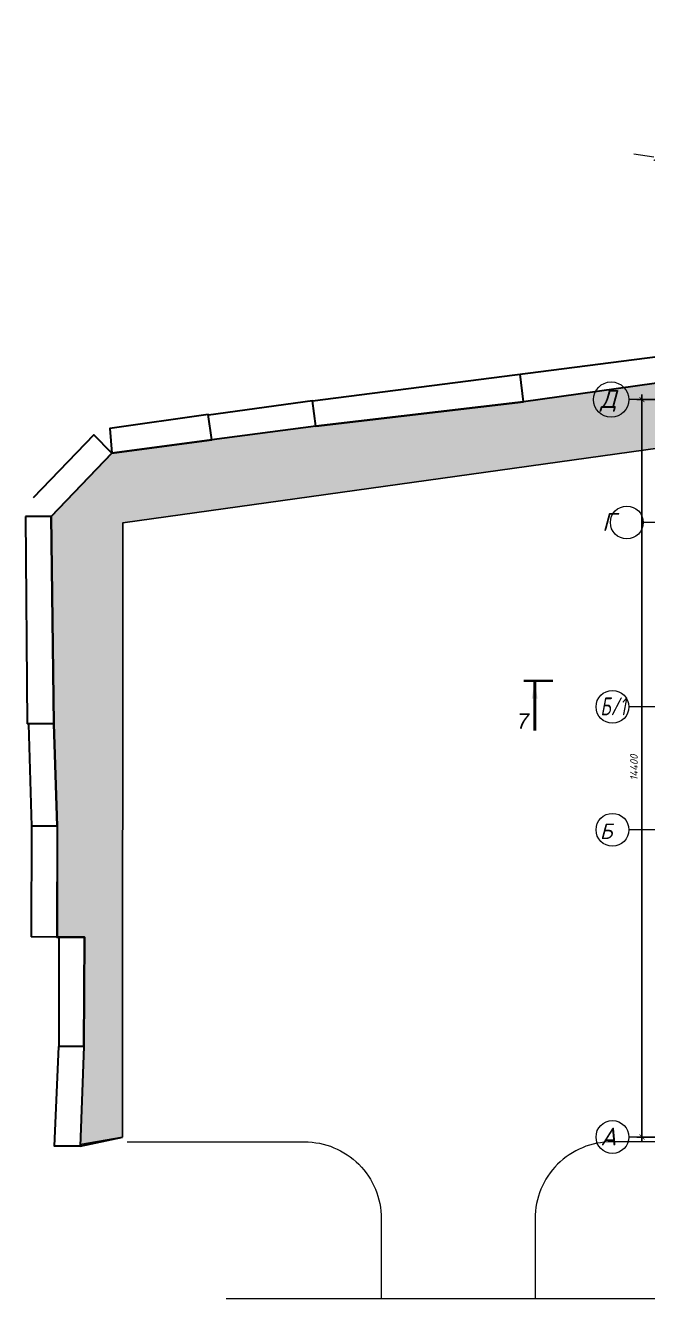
# Model space of a CAD drawing. Header units: millimetres. Extents: x -6419137 to 687965, y -598396 to 179722.
# Drawn here: x 159312 to 171450, y 4231 to 29090 of the extents above; entities that cross this region are included whole.
import ezdxf
from ezdxf.enums import TextEntityAlignment as Align

# ---------------------------------------------------------------- set-up
doc = ezdxf.new("R2010")
doc.units = ezdxf.units.MM
doc.header["$MEASUREMENT"] = 0
doc.linetypes.add('ACAD_ISO14W100', pattern=[24, 12, -3, 0, -3, 0, -3, 0, -3])
doc.linetypes.add('Double Dashed', pattern=[1797.222233, 1325, -211.666656, 63.333344, -197.222233])
for name, color, linetype in [('Block01', 7, 'Continuous'), ('оси', 7, 'Continuous'), ('размеры', 7, 'Continuous'), ('размеры внутр', 7, 'Continuous'), ('стены наруж', 7, 'Continuous'), ('чертеж', 7, 'Continuous')]:
    doc.layers.add(name, color=color, linetype=linetype)
for name, color, linetype, lineweight in [('оси_Ном._пера__96', 7, 'Continuous', 5), ('оси_Ном._пера__97', 7, 'Continuous', 20), ('разрезы_Ном._пера__100', 7, 'Continuous', 50), ('разрезы_Ном._пера__97', 7, 'Continuous', 20), ('штриховка_Ном._пера__95', 251, 'Continuous', 5)]:
    doc.layers.add(name, color=color, linetype=linetype, lineweight=lineweight)
doc.styles.get("Standard").update_dxf_attribs({"font": 'isocpeui.ttf'})
doc.styles.add('СГЕНЕРИР_СТИЛЬ_2', font='gost_2_304-81_type.ttf')
doc.styles.add('СГЕНЕРИР_СТИЛЬ_7', font='ariali.ttf')
doc.dimstyles.get("Standard").update_dxf_attribs({"dimtxt": 150, "dimasz": 100, "dimexe": 100, "dimexo": 100, "dimgap": 80, "dimtad": 1, "dimtoh": 1, "dimdec": 0, "dimzin": 0, "dimdsep": 46, "dimtxsty": 'Standard', "dimblk": 'ARCHTICK', "dimblk2": 'ARCHTICK', "dimcen": 0.09, "dimdle": 100, "dimadec": 0, "dimazin": 0, "dimtfac": 1, "dimtdec": 0, "dimtofl": 0, "dimtmove": 0, "dimatfit": 3, "dimfxl": 1, "dimtolj": 1, "dimtzin": 0, "dimarcsym": 0})

# ---------------------------------------------------------------- blocks, each defined once
blk = doc.blocks.new('A$C07077E92')
at = {"layer": 'стены наруж', "true_color": 0xcbc8bd}
h = blk.add_hatch(dxfattribs=at)
h.set_pattern_fill('ZIGZAG', color=9)
h.set_pattern_definition([(0, (0, 0), (0.125, 0.125), [0.125, -0.125]), (90, (0.125, 0), (-0.125, 0.125), [0.125, -0.125])])
h.paths.add_polyline_path([(-23.457, 2.776), (-23.482, 2.775), (-30.001, 2.726), (-36.011, 2.572), (-39.955, 2.485), (-43.988, 1.919), (-48.044, 1.447), (-50.073, 1.178), (-50.073, 1.176), (-52.022, 0.921), (-53.209, -0.316), (-53.153, -4.37), (-53.09, -6.365), (-53.09, -6.54), (-53.091, -8.531), (-52.555, -8.532), (-52.569, -10.669), (-52.639, -12.582), (-51.813, -12.436), (-51.807, -0.441), (-39.923, 1.215), (-23.264, 1.483)])
h.paths.add_polyline_path([(12.511, 5.055), (-0.257, 5.083), (-12.334, 5.231), (-14.269, 5.26), (-14.402, 5.293), (-20.123, 3.451), (-22.4, 2.782), (-23.457, 2.776), (-23.264, 1.483), (-21.925, 1.505), (-14.313, 3.968), (12.453, 3.955)])
h.paths.add_polyline_path([(33.912, 4.426), (31.681, 5.017), (27.716, 4.968), (27.716, 4.968), (17.703, 5.04), (13.728, 5.052), (12.511, 5.055), (12.453, 3.955), (31.687, 3.946), (37.482, 2.39), (41.867, -1.706), (43.932, -13.532), (44.334, -13.538), (43.373, -7.588), (42.731, -3.607), (42.435, -1.491), (42.199, -1.093), (37.887, 2.943), (37.741, 3.021), (33.856, 4.105)])
at = {"linetype": 'Continuous', "lineweight": 30}
for points in [[(-48.044, 1.447), (-50.073, 1.178)], [(-53.209, -0.316), (-52.022, 0.921), (-52.022, 0.921)]]:
    blk.add_lwpolyline(points, dxfattribs=at)
at = {"color": 253, "true_color": 0xa3a3a3}
blk.add_lwpolyline([(-51.813, -12.436), (-52.639, -12.582)], dxfattribs=at)
at = {"layer": 'стены наруж', "color": 253, "true_color": 0xa3a3a3}
blk.add_lwpolyline([(43.932, -13.532), (41.867, -1.706), (37.482, 2.39), (31.687, 3.946), (-14.313, 3.968), (-21.925, 1.505), (-39.923, 1.215), (-51.807, -0.441), (-51.813, -12.436)], dxfattribs=at)
at = {"layer": 'стены наруж', "lineweight": 30}
for points in [[(-48.109, 1.943), (-39.956, 2.985)], [(-23.482, 2.775), (-30.001, 2.726), (-36.011, 2.572), (-39.955, 2.485), (-43.988, 1.919), (-48.044, 1.447), (-50.073, 1.178), (-52.022, 0.921), (-53.209, -0.316), (-53.153, -4.37), (-53.09, -6.365), (-53.098, -8.531), (-52.555, -8.532), (-52.569, -10.669), (-52.641, -12.616), (-51.813, -12.436)], [(-43.988, 1.919), (-44.057, 2.461)], [(-48.044, 1.447), (-48.109, 1.943), (-50.14, 1.659)], [(-52.022, 0.921), (-50.073, 1.176), (-50.142, 1.671), (-52.065, 1.402), (-52.022, 0.921)], [(-52.022, 0.921), (-52.374, 1.275), (-53.556, 0.044)], [(-53.209, -0.316), (-53.709, -0.316)], [(-53.709, -0.316), (-53.675, -4.369)], [(-53.153, -4.37), (-53.675, -4.369)], [(-53.09, -6.365), (-53.153, -4.37), (-53.653, -4.374), (-53.59, -6.365)], [(-53.09, -6.365), (-53.59, -6.365), (-53.598, -8.529)], [(-53.055, -8.531), (-53.598, -8.529)], [(-52.569, -10.669), (-52.555, -8.532), (-53.055, -8.531), (-53.056, -10.668)], [(-52.569, -10.669), (-52.641, -12.616), (-53.141, -12.614), (-53.056, -10.668)], [(-52.569, -10.669), (-53.056, -10.668)]]:
    blk.add_lwpolyline(points, dxfattribs=at)
at = {"layer": 'стены наруж', "color": 253, "lineweight": 30, "true_color": 0xa3a3a3}
for points in [[(-39.955, 2.485), (-43.988, 1.919)], [(-48.044, 1.447), (-43.988, 1.919)], [(-53.153, -4.369), (-53.209, -0.316), (-53.209, -0.316)], [(-53.09, -6.365), (-53.091, -8.531)]]:
    blk.add_lwpolyline(points, dxfattribs=at)
blk = doc.blocks.new('Стандартный маркер сетки_14')
at = {"layer": 'оси_Ном._пера__96', "linetype": 'Double Dashed'}
blk.add_line((76535, 0), (77435, 0), dxfattribs=at)
at = {"layer": 'оси_Ном._пера__97', "linetype": 'Continuous'}
blk.add_circle((77755, 0), 320, dxfattribs=at)
at = {"layer": 'оси_Ном._пера__96', "style": 'СГЕНЕРИР_СТИЛЬ_2'}
for tag, p in [('AC_MarkerText_1_1', (-244, 270)), ('AC_MarkerText_1_2', (77991, 270))]:
    blk.add_attdef(tag, text='', height=350, rotation=180, dxfattribs=at).set_placement(p, align=Align.BOTTOM_LEFT)
blk = doc.blocks.new('Стандартный маркер сетки_15')
at = {"layer": 'оси_Ном._пера__96', "linetype": 'Double Dashed'}
blk.add_line((76535, 0), (77435, 0), dxfattribs=at)
at = {"layer": 'оси_Ном._пера__97', "linetype": 'Continuous'}
blk.add_circle((77755, 0), 320, dxfattribs=at)
at = {"layer": 'оси_Ном._пера__96', "style": 'СГЕНЕРИР_СТИЛЬ_2'}
for tag, p in [('AC_MarkerText_1_1', (-261, 270)), ('AC_MarkerText_1_2', (77974, 270))]:
    blk.add_attdef(tag, text='', height=350, rotation=180, dxfattribs=at).set_placement(p, align=Align.BOTTOM_LEFT)
blk = doc.blocks.new('_ArchTick')
at = {"color": 0, "linetype": 'ByBlock', "const_width": 0.15}
blk.add_lwpolyline([(-0.5, -0.5), (0.5, 0.5)], dxfattribs=at)
blk = doc.blocks.new('*D394')
at = {"layer": 'Defpoints', "color": 0, "transparency": 16777216}
for p in [(180841, 21785), (171341, 7385), (171730, 7385)]:
    blk.add_point(p, dxfattribs=at)
at = {"layer": 'размеры', "color": 0, "lineweight": -2, "transparency": 16777216}
for p, q in [((171341, 21885), (171341, 7285)), ((180741, 21785), (171241, 21785)), ((171630, 7385), (171241, 7385))]:
    blk.add_line(p, q, dxfattribs=at)
at = {"layer": 'размеры', "color": 0, "lineweight": -2, "transparency": 16777216, "xscale": 100, "yscale": 100, "zscale": 100}
for p, rotation in [((171341, 21785), 90), ((171341, 7385), 270)]:
    blk.add_blockref('_ArchTick', p, dxfattribs=dict(at, rotation=rotation))
at = {"layer": 'размеры', "color": 0, "transparency": 16777216, "insert": (171186, 14599), "char_height": 150, "attachment_point": 5, "rotation": 90}
blk.add_mtext('\\A1;14400', dxfattribs=at)
blk = doc.blocks.new('Стандартный маркер сетки_18')
at = {"layer": 'оси_Ном._пера__96', "linetype": 'Double Dashed'}
blk.add_line((76535, 0), (77435, 0), dxfattribs=at)
at = {"layer": 'оси_Ном._пера__97', "linetype": 'Continuous', "lineweight": 9}
blk.add_circle((77779, 0), 344, dxfattribs=at)
at = {"layer": 'оси_Ном._пера__96', "style": 'СГЕНЕРИР_СТИЛЬ_2'}
for tag, p in [('AC_MarkerText_1_1', (-244, 270)), ('AC_MarkerText_1_2', (77991, 270))]:
    blk.add_attdef(tag, text='', height=350, rotation=180, dxfattribs=at).set_placement(p, align=Align.BOTTOM_LEFT)
blk = doc.blocks.new('Стандартный маркер сетки_19')
at = {"layer": 'оси_Ном._пера__96', "linetype": 'Double Dashed'}
blk.add_line((35164, 0), (35784, 0), dxfattribs=at)
at = {"layer": 'оси_Ном._пера__97', "linetype": 'Continuous'}
blk.add_circle((36104, 0), 320, dxfattribs=at)
at = {"layer": 'оси_Ном._пера__96', "style": 'СГЕНЕРИР_СТИЛЬ_2'}
blk.add_attdef('AC_MarkerText_1', text='', height=350, rotation=180, dxfattribs=at).set_placement((36306, 270), align=Align.BOTTOM_LEFT)
blk = doc.blocks.new('Roza vetrov')
at = {"layer": 'Block01', "linetype": 'ACAD_ISO14W100', "true_color": 0xff9c38}
h = blk.add_hatch(color=30, dxfattribs=at)
h.paths.add_polyline_path([(18.37, 27.77), (6.48, 13.03, 0.343879), (-11.06, 9.45), (-27.77, 18.37), (-13.03, 6.48, 0.343879), (-9.45, -11.06), (-18.37, -27.77), (-6.48, -13.03, 0.343879), (11.06, -9.45), (27.77, -18.37), (13.03, -6.48, 0.343879), (9.45, 11.06)])
h.paths.add_polyline_path([(13.36, 1.27, -1), (-13.36, -1.27, -1)], flags=16)
at = {"layer": 'Block01', "color": 30, "linetype": 'ACAD_ISO14W100', "lineweight": 20, "true_color": 0xff9c38}
for points in [[(-7.75, 38.04), (-9.41, 46.19)], [(38.04, 7.75), (46.19, 9.41)], [(-38.04, -7.75), (-46.19, -9.41)], [(7.75, -38.04), (9.41, -46.19)]]:
    blk.add_lwpolyline(points, dxfattribs=at)
for points in [[(-11.06, 9.45, -0.147145), (-15.33, 15.74, 0.199542), (-18, 19.93, -0.291773), (-11.31, 14.23, 0.285284), (-10.14, 13.21, -0.119553), (-7.02, 12.74, -0.314789), (-8.4, 32.51, 0.353365), (-9.12, 37.63, -0.305908), (-4.78, 24.92, 0.281282), (-3.06, 19.03, -0.036464), (1.24, 14.49, -0.28414), (2.37, 21.85, 0.199542), (3.89, 26.57, -0.291773), (3.76, 17.79, 0.285284), (3.72, 16.23, 0.090517), (6.48, 13.03)], [(9.45, 11.06, -0.147145), (15.74, 15.33, 0.199542), (19.93, 18, -0.291773), (14.23, 11.31, 0.285284), (13.21, 10.14, -0.119553), (12.74, 7.02, -0.314789), (32.51, 8.4, 0.353365), (37.63, 9.12, -0.305908), (24.92, 4.78, 0.281282), (19.03, 3.06, -0.036464), (14.49, -1.24, -0.28414), (21.85, -2.37, 0.199542), (26.57, -3.89, -0.291773), (17.79, -3.76, 0.285284), (16.23, -3.72, 0.090517), (13.03, -6.48)], [(-9.45, -11.06, -0.147145), (-15.74, -15.33, 0.199542), (-19.93, -18, -0.291773), (-14.23, -11.31, 0.285284), (-13.21, -10.14, -0.119553), (-12.74, -7.02, -0.314789), (-32.51, -8.4, 0.353365), (-37.63, -9.12, -0.305908), (-24.92, -4.78, 0.281282), (-19.03, -3.06, -0.036464), (-14.49, 1.24, -0.28414), (-21.85, 2.37, 0.199542), (-26.57, 3.89, -0.291773), (-17.79, 3.76, 0.285284), (-16.23, 3.72, 0.090517), (-13.03, 6.48)], [(11.06, -9.45, -0.147145), (15.33, -15.74, 0.199542), (18, -19.93, -0.291773), (11.31, -14.23, 0.285284), (10.14, -13.21, -0.119553), (7.02, -12.74, -0.314789), (8.4, -32.51, 0.353365), (9.12, -37.63, -0.305908), (4.78, -24.92, 0.281282), (3.06, -19.03, -0.036464), (-1.24, -14.49, -0.28414), (-2.37, -21.85, 0.199542), (-3.89, -26.57, -0.291773), (-3.76, -17.79, 0.285284), (-3.72, -16.23, 0.090517), (-6.48, -13.03)]]:
    blk.add_lwpolyline(points, format="xyb", dxfattribs=at)
at = {"layer": 'Block01', "color": 30, "linetype": 'ACAD_ISO14W100', "true_color": 0xff9c38}
blk.add_lwpolyline([(6.48, 13.03, 0.343879), (-11.06, 9.45), (-27.77, 18.37), (-13.03, 6.48, 0.343879), (-9.45, -11.06), (-18.37, -27.77), (-6.48, -13.03, 0.343879), (11.06, -9.45), (27.77, -18.37), (13.03, -6.48, 0.343879), (9.45, 11.06), (18.37, 27.77)], format="xyb", close=True, dxfattribs=at)
blk.add_circle((0, 0), 13.42, dxfattribs=at)
at = {"layer": 'Block01', "color": 30, "true_color": 0xff9c38, "char_height": 6.375, "width": 5.6566, "attachment_point": 1, "rotation": 326.5193}
for s, insert in [('{\\fArial|b1|i0|c0|p34;N}', (20.47, 35.69)), ('{\\fArial|b1|i0|c0|p34;S}', (-20.71, -27.03))]:
    blk.add_mtext(s, dxfattribs=dict(at, insert=insert))
blk = doc.blocks.new('A$C28FD1EF7')
at = {"layer": 'разрезы_Ном._пера__100', "linetype": 'Continuous', "const_width": 50}
blk.add_lwpolyline([(-52017, -1373), (-52590, -1373)], dxfattribs=at)
at = {"layer": 'разрезы_Ном._пера__97', "insert": (-52483, -2157), "char_height": 300, "attachment_point": 6, "style": 'СГЕНЕРИР_СТИЛЬ_7'}
blk.add_mtext('7', dxfattribs=at)
at = {"layer": 'разрезы_Ном._пера__100', "linetype": 'Continuous', "lineweight": 9}
blk.add_leader([(-52375, -1373), (-52375, -2346)], dimstyle='Standard', override={"dimasz": 350, "dimgap": 80, "dimtad": 0}, dxfattribs=at)

msp = doc.modelspace()

# ---------------------------------------------------------------- linework, layer by layer
at = {"layer": 'размеры внутр', "lineweight": 0}
msp.add_line((163230, 4231.2), (174594.7, 4231.2), dxfattribs=at)
at = {"layer": 'штриховка_Ном._пера__95', "color": 8, "lineweight": 5}
for points in [[(161299.1, 7291.2), (164755.3, 7291.2, -0.4142136), (166255.3, 5791.2), (166255.3, 4231.2)], [(174268.5, 7291.2), (170755.3, 7291.2, 0.4142136), (169255.3, 5791.2), (169255.3, 4231.2)]]:
    msp.add_lwpolyline(points, format="xyb", dxfattribs=at)

# ---------------------------------------------------------------- block references
at = {"layer": 'оси', "color": 1, "linetype": 'Continuous', "lineweight": 5}
ref = msp.add_blockref('Стандартный маркер сетки_18', (248520.2, 21785.1), dxfattribs=dict(at, zscale=1000, rotation=180))
ref.add_attrib('AC_MarkerText_1_2', 'Д', dxfattribs={"color": 7, "linetype": 'Continuous', "lineweight": 13, "height": 350, "rotation": 360}).set_placement((170529.2, 21515.4), align=Align.BOTTOM_LEFT)
at = {"layer": 'оси', "color": 251, "linetype": 'Continuous', "lineweight": 5}
ref = msp.add_blockref('Стандартный маркер сетки_19', (207149.3, 19385.1), dxfattribs=dict(at, zscale=1000, rotation=180))
ref.add_attrib('AC_MarkerText_1', 'Г', dxfattribs={"color": 7, "linetype": 'Continuous', "lineweight": 13, "height": 350, "rotation": 360}).set_placement((170563.1, 19115.4), align=Align.BOTTOM_LEFT)
ref = msp.add_blockref('Стандартный маркер сетки_15', (248520.2, 15785.1), dxfattribs=dict(at, zscale=1000, rotation=180))
ref.add_attrib('AC_MarkerText_1_2', '   Б/1', dxfattribs={"color": 7, "linetype": 'Continuous', "lineweight": 13, "height": 350, "rotation": 360, "width": 0.7}).set_placement((170546.2, 15515.4), align=Align.BOTTOM_CENTER)
ref = msp.add_blockref('Стандартный маркер сетки_15', (248520.2, 13385.1), dxfattribs=dict(at, zscale=1000, rotation=180))
ref.add_attrib('AC_MarkerText_1_2', ' Б', dxfattribs={"color": 7, "linetype": 'Continuous', "lineweight": 13, "height": 300, "rotation": 360}).set_placement((170546.2, 13115.4), align=Align.BOTTOM_CENTER)
at = {"layer": 'оси', "color": 251, "linetype": 'Continuous', "lineweight": 0}
ref = msp.add_blockref('Стандартный маркер сетки_14', (248520.2, 7385.1), dxfattribs=dict(at, zscale=1000, rotation=180))
ref.add_attrib('AC_MarkerText_1_2', 'А', dxfattribs={"color": 7, "linetype": 'Continuous', "lineweight": 13, "height": 350, "rotation": 360}).set_placement((170529.2, 7115.4), align=Align.BOTTOM_LEFT)
at = {"layer": 'разрезы_Ном._пера__100'}
msp.add_blockref('A$C28FD1EF7', (221624.4, 17666), dxfattribs=at)
at = {"layer": 'чертеж', "xscale": 47.99999999171308, "yscale": 47.99999999171308, "zscale": 47.99999999171308, "rotation": 340.3516108222644}
msp.add_blockref('Roza vetrov', (173421.2, 26256.6), dxfattribs=at)
at = {"layer": 'чертеж', "linetype": 'Continuous', "xscale": 1000, "yscale": 1000, "zscale": 1000}
msp.add_blockref('A$C07077E92', (213020.5, 19820.7), dxfattribs=at)

# ---------------------------------------------------------------- dimensions: what is measured, and where the dimension line sits
at = {"layer": 'размеры'}
dim = msp.add_linear_dim(base=(171340.9, 7385.1), p1=(180841.5, 21785.1), p2=(171729.8, 7385.1), angle=270, dimstyle='Standard', dxfattribs=at)
dim.commit()
dim.dimension.update_dxf_attribs({"geometry": '*D394', "text_midpoint": (171340.9, 14599.3), "dimtype": 160})

doc.saveas('drawing.dxf')
